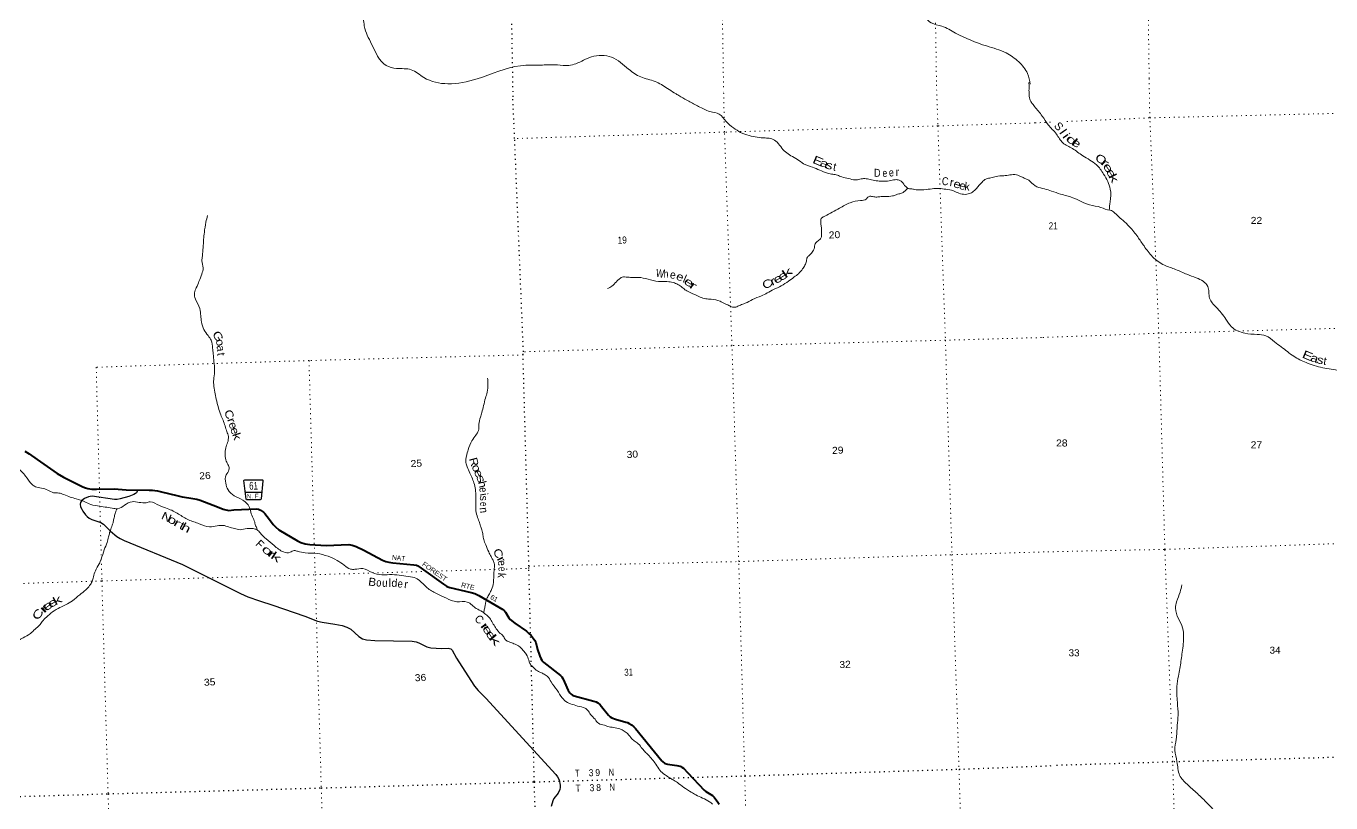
# Model space of a CAD drawing. Header units: feet. Extents: x 485078 to 733631, y 372822 to 564222.
# Drawn here: x 643151 to 675762, y 497623 to 517044 of the extents above; entities that cross this region are included whole.
import ezdxf
from ezdxf.enums import TextEntityAlignment as Align

# ---------------------------------------------------------------- set-up
doc = ezdxf.new("R2010")
doc.units = ezdxf.units.FT
doc.header["$LTSCALE"] = 80
doc.linetypes.add('DOTTED', pattern=[1.5, 0.3, -1.2])
for name, color, linetype, lineweight in [('26', 7, 'Continuous', 40), ('27', 7, 'Continuous', 25), ('29', 7, 'Continuous', 25), ('39', 7, 'Continuous', 13), ('41', 7, 'Continuous', 13), ('6', 7, 'DOTTED', 25), ('7', 7, 'DOTTED', 13)]:
    doc.layers.add(name, color=color, linetype=linetype, lineweight=lineweight)

msp = doc.modelspace()

# ---------------------------------------------------------------- linework, layer by layer
at = {"layer": '26'}
for points in [[(643115.92, 506414.8), (643231.45, 506346.98), (643425.9, 506212.03), (643924.66, 505858.93), (644083.43, 505763.22), (644568.53, 505527.84), (644633.19, 505502.79), (644696.76, 505486.78), (644797.95, 505469.4), (644913.68, 505463.8), (645349.71, 505472.5), (645651.37, 505452.39), (646227.3, 505445.62), (646314.17, 505438.1), (646368.39, 505431.84), (646435.13, 505421.41), (646505.36, 505406.51), (646950.27, 505298.27), (647049.07, 505277.33), (647217.63, 505250.69), (647416.8, 505214.98), (647497.73, 505189.76), (647933.84, 505024.73)], [(647933.84, 505024.73), (648075.44, 504964.36), (648140.97, 504946.34), (648183.89, 504939.32), (648221.43, 504937.23), (648346.97, 504947.25), (648909.71, 504972.38), (648961.81, 504964.37), (649007.69, 504943.5), (649082.2, 504889.26), (649116.14, 504860.03), (649235.91, 504704.42), (649322.8, 504584.03), (649383.1, 504526.11), (649464.58, 504453.37), (649937.86, 504175.51), (650014.64, 504136.37), (650129.74, 504100.38), (650240.79, 504079.33), (650647.44, 504060.76), (651214.34, 504081.98), (651299.74, 504067), (651397.91, 504029.57), (651592.87, 503939.12), (652059.94, 503691.35), (652141.7, 503658.48), (652220.53, 503639.17), (652320.49, 503628.14), (652841.43, 503575.02), (652904.6, 503566.13), (652940.05, 503551.52), (652969.25, 503532.74), (653022.12, 503488.14), (653580.97, 503090.57), (653656.45, 503040.22), (653693.99, 503023.52), (653739.2, 503011.01), (654272.62, 502887.55), (654367.64, 502856.57), (654463.13, 502809.08), (655064.22, 502462.13), (655089.25, 502441.26), (655104.29, 502426.43), (655128.87, 502395.35), (655216.47, 502253.43), (655250.96, 502211.02), (655365.14, 502119.86), (655654.86, 501915.36), (655719.09, 501861.09), (655771.23, 501806.83), (655827.54, 501742.13), (655866.84, 501679.92), (655889.06, 501633.6), (655925.07, 501489.22)], [(655925.07, 501489.22), (655925.92, 501485.8), (655989.18, 501287.78), (656014.2, 501232.91), (656041.31, 501191.17), (656068.42, 501157.78), (656091.36, 501132.74), (656507.44, 500809.26), (656539.81, 500774.68), (656567.92, 500734.13), (656611.04, 500639.61), (656696.7, 500436.29), (656721.21, 500398.13), (656738.94, 500375.17), (656777.52, 500339.69), (656809.68, 500320.82), (656850.51, 500302.13), (657338.07, 500166.86), (657394.85, 500147.69), (657438.65, 500122.65), (657500.88, 500071.29), (657534.58, 500037.09), (657709.51, 499815.51), (657752.53, 499772.05), (657792.15, 499747), (657884.63, 499714.29), (658141.53, 499644.14), (658183.2, 499630.13), (658227, 499607.18), (658278.09, 499573.79), (658338.57, 499527.87), (658381.18, 499486.46), (659041.41, 498672.22), (659057.68, 498656.16), (659116.49, 498611.7), (659147.78, 498597.09), (659179.11, 498589.51), (659418.5, 498559.2), (659498.15, 498544.92), (659523.18, 498536.57), (659543.01, 498520.96), (659579.49, 498488.57), (659689.44, 498372.26), (660101.94, 497941.79), (660139.43, 497908.33), (660308.43, 497808.92), (660333.43, 497787.36), (660350.12, 497766.49), (660435.3, 497641.36), (660475.25, 497593.27)]]:
    msp.add_lwpolyline(points, dxfattribs=at)
at = {"layer": '27'}
msp.add_line((648636.4, 505387.77), (649041.47, 505387.77), dxfattribs=at)
msp.add_lwpolyline([(648682.25, 505197.22), (648663.27, 505199.33), (648652.03, 505219.02), (648596.5, 505679.68), (648602.12, 505690.93), (648616.18, 505699.37), (649057.58, 505697.96), (649064.61, 505693.74), (649071.64, 505678.27), (649024.54, 505224.65), (649015.4, 505205.66), (649004.87, 505196.51)], close=True, dxfattribs=at)
at = {"layer": '29'}
msp.add_lwpolyline([(645931.07, 505449.1), (645915.63, 505389.38), (645907.13, 505374.49), (645888.65, 505355.72), (645845.48, 505331.94), (645715.58, 505286.83), (645503.21, 505225.57), (645428.8, 505210.68), (645360.76, 505209.27), (644804.89, 505287.86), (644750.63, 505287.27), (644708.11, 505276.63), (644609.08, 505230.01), (644546.55, 505185.15), (644511.96, 505136.44), (644506.15, 505091.55), (644514.66, 505025.61), (644540.17, 504968.17), (644567.95, 504918.8), (644637.96, 504823.51), (644676.23, 504785.22), (644729.31, 504744.58), (644796.35, 504711.83), (645021.7, 504630.99), (645081.91, 504593.63), (645261.45, 504420.28), (645419.12, 504284.3), (645501.09, 504230), (645603.76, 504179.91), (647060.25, 503586.42), (648507.15, 502857.88), (648689.96, 502778.84), (648985.93, 502673.7), (649316.49, 502564.15), (650113.54, 502290.9), (650431.12, 502166.5), (650551.13, 502139.97), (650870.82, 502094.58), (651047.63, 502055.87), (651166.69, 502017.58), (651265.04, 501963.81), (651464.31, 501783.58), (651558.62, 501727.18), (651662.03, 501700.62), (651870.32, 501679.38), (652797.28, 501666.58), (652899.71, 501647.63), (652967.35, 501628.29), (653162.93, 501526.18), (653268.29, 501501.49), (653530.21, 501481.65), (653700.79, 501490.01), (653730.55, 501485.75), (653765.34, 501472.65), (653802.84, 501438.95), (653904.92, 501240.8), (654264.94, 500685.96), (654361.96, 500539.09), (654450.08, 500430), (654638.48, 500238.89), (656390.54, 498337.59), (656435.78, 498272.44), (656472.99, 498196.91), (656497.45, 498065.78), (656499.56, 498004.4), (656490, 497958.65), (656447.38, 497867.33), (656337.99, 497729.97), (656311.88, 497678.95), (656272.09, 497532.13)], dxfattribs=at)
at = {"layer": '39'}
for points in [[(662569.92, 521477.36), (662911.54, 521367.73), (663257.15, 521201.57), (663714.77, 520838.96), (663978.91, 520514.2), (664509.93, 520018.55), (664723.78, 519627.3), (664844.38, 519125.61), (665033.78, 518448.22), (665519.65, 517447.18), (665773.62, 517124.09), (666035.46, 517040.04), (666383.23, 516869.91), (667155.05, 516546.45), (667642.44, 516375.07), (667959.78, 516149.26), (668182.39, 515855.44), (668248.08, 515594.66)], [(643914.65, 518936.69), (644460.46, 518888.72), (644786.2, 518770.45), (645258.36, 518746.25), (646212.62, 518528.22), (646726.46, 518410.35), (647005.31, 518069.91), (647244.71, 517991.15), (647721.47, 518242.29), (647862.3, 518380.69), (648023.94, 518386.26), (648201.84, 518505.7), (648426.58, 518557.96), (648660.74, 518572.09), (649064.91, 518525.32), (649370.54, 518578.34), (649707.13, 518496.86), (650068.8, 518450.64), (650631.24, 518215.07), (651194.48, 517607.21), (651358.52, 517485.39), (651518.02, 517377.57), (651604.29, 517048.71), (651785.97, 516593.63), (652152.51, 516057.91), (652405.85, 515985.7), (652775.18, 515951.89), (653093.42, 515758.49), (653691.58, 515601.04), (654421.62, 515723.31), (655508.52, 516054.15), (656054.1, 516070.93), (656430.32, 516071.75), (656715.97, 516059.33), (656890.41, 516103.79), (657283.03, 516273.11), (657782.84, 516268.08), (658210, 515967.14), (658512.07, 515773.18), (658870.07, 515658.04), (659179.45, 515486.59), (659346.29, 515376.83)], [(668355.09, 515030.88), (668320.14, 515079.45), (668276.26, 515134.89), (668244.49, 515190.65), (668226.75, 515250.82), (668216.67, 515327.35), (668219.34, 515379.97), (668215.95, 515432.42), (668220.38, 515495.19), (668218.64, 515561.83), (668215.51, 515604.19), (668218.6, 515640.65), (668219.12, 515643.64)], [(668415.63, 513024.58), (668409.24, 513027.44), (668331.87, 513081.05), (668261.47, 513145.92), (668215.88, 513189.19), (668136.18, 513223.5), (668050.15, 513267.75), (667970.4, 513304.08), (667905.14, 513326.63), (667739.55, 513322.33), (667586.45, 513304.21), (667392.96, 513285.04), (667266.58, 513249.43), (667138.03, 513219.82), (667043.1, 513140.56), (666903.62, 512987.39), (666803, 512893.84), (666697.14, 512846.63), (666620.61, 512836.56), (666466.29, 512864.89), (666329.31, 512926), (666136.36, 512963.43), (665972.16, 512983.42), (665798.55, 512976.89), (665591.02, 512953.32), (665330.05, 512964.73), (665246.83, 512978.74), (665208.41, 512979.76), (665134.34, 513030.38), (665034.2, 513151.06), (664974.53, 513191.95), (664871.17, 513203.41), (664724.34, 513177.37), (664550.94, 513162.76), (664396.94, 513178.98), (664244.69, 513205.34), (664110.68, 513230.15), (663991.85, 513214.94), (663867.02, 513197.55), (663706.48, 513231.78), (663539.73, 513271.92), (663427.4, 513317.5), (663311.67, 513338.75), (663179.51, 513369.67), (662985.67, 513441.44), (662801.82, 513517.5), (662583.42, 513600.75), (662426.95, 513711.88), (662266.96, 513802.71), (662129.08, 513898.16), (662012.46, 514030.53), (661885.59, 514168.71), (661752.54, 514233.96), (661618.84, 514246.66), (661426.37, 514265.91), (661223.22, 514307.12), (661008.97, 514386.44), (660832.3, 514497.05), (660646.18, 514659.95), (660475.69, 514843.47), (660241.62, 514908.13), (659959.46, 515034.18), (659711.59, 515163.15), (659514.62, 515277.27), (659412.02, 515337.26), (659350.43, 515374.06), (659346.29, 515376.83)], [(670217.45, 512442.23), (670246.09, 512650.55), (670248.36, 512966.69), (670081.17, 513342.18), (669901.6, 513579.22), (669558.85, 513801), (669303.53, 513981.11), (669062.51, 514123.54), (668900.13, 514343.31), (668696.34, 514578.99), (668546.3, 514795.41), (668355.09, 515030.88)], [(657683.69, 510480.56), (657789.14, 510543.93), (657903.57, 510649.97), (657964.59, 510712.18), (658004.24, 510741.5), (658052.08, 510766.99), (658110.53, 510772.55), (658256.3, 510762.19), (658513.13, 510754.71), (658757.09, 510698.4), (659018.85, 510656.69), (659214.94, 510653.7), (659353.16, 510622.93), (659471.81, 510567.4), (659570.85, 510489.14), (659667.55, 510422.93), (659865.96, 510331.08), (660137.43, 510226.98), (660273.15, 510214.33), (660494.69, 510165.52), (660619.61, 510102.07), (660713.66, 510060.05), (660803.67, 510017.93), (660912.51, 510028.84), (661002.43, 510067.55), (661122.49, 510113.1), (661305.95, 510206.79), (661529.81, 510301.52), (661673.46, 510371.94), (661834.87, 510458.99), (662024.5, 510548.79), (662205.26, 510668.67), (662348.07, 510771.41), (662453.05, 510852.95), (662559.04, 510972.91), (662615.28, 511063.3), (662657.02, 511167.45), (662661.65, 511222.13), (662678.67, 511267.03), (662733.89, 511318.99), (662814.26, 511414.04), (662844.99, 511475.46), (662859.36, 511544.55), (662874.04, 511601.52), (662946.86, 511676.16), (663017.82, 511744.69), (663030.65, 511872.34), (663027.07, 512009.67), (663012.42, 512106.3), (663012.49, 512181.07), (663013.67, 512213.44), (663037.06, 512246.38), (663116.62, 512294.93), (663481.32, 512490.32), (663750.51, 512628.67), (664003.74, 512681.72), (664148.24, 512719.83), (664203.31, 512777.85), (664279.89, 512785.9), (664389.41, 512770.55), (664490.27, 512777.21), (664621.42, 512784.66), (664804.98, 512797.51), (664895.16, 512826.12), (664963.3, 512848.1), (665053.48, 512876.71), (665109.02, 512916.55), (665152.4, 512958.1), (665186.23, 512988.41)], [(681054.85, 506294.5), (680765.58, 506389.16), (680469.41, 506504.17), (680105.99, 506662), (679801.58, 506815.04), (679632.5, 507010.12), (679539.98, 507248.01), (679484.17, 507374.52), (679278.29, 507575.64), (679100.32, 507713.51), (678664.68, 507859.17), (678243.67, 507890.18), (677835, 507917.84), (677478.03, 508033.49), (677051.62, 508159.41), (676688.07, 508248.35), (676324.07, 508345.37), (675985.2, 508427.59), (675557.63, 508502.8), (675141.19, 508631.31), (674832.4, 508790.18), (674521.38, 509023.88), (674354.3, 509148.18), (674138.95, 509302.18), (673916.25, 509336.24), (673614.81, 509365.88), (673273.37, 509528.99), (673139.19, 509715.92), (672891.11, 510017.98), (672730.64, 510239.89), (672683.35, 510537.04), (672397.82, 510749.89), (672161.92, 510837.9), (671881.56, 510959.88), (671604.13, 511065.82), (671304.58, 511275.86), (671090.64, 511547.43), (670934.09, 511771.58), (670729.15, 512027.45), (670534.4, 512210.97), (670354.82, 512377.11), (670246.49, 512438.78), (670233.81, 512439.18), (670010.95, 512511.72), (669732.01, 512573.01), (669310.57, 512753.91), (669003.67, 512844.01), (668782.71, 512918.69), (668415.63, 513024.58)], [(647687.9, 512306.68), (647645.83, 512137.85), (647605.86, 511888.23), (647588.29, 511709.94), (647575.44, 511505.49), (647556.68, 511294.83), (647545.66, 511175.31), (647574.47, 511000.23), (647542.23, 510841.76), (647472.15, 510662.1), (647405.59, 510502.74), (647360.39, 510376.27), (647380.76, 510215.13), (647494, 509979.6), (647516.82, 509802.35), (647536.98, 509649.28), (647594.49, 509458.78), (647697.44, 509307.87), (647775.32, 509188.63), (647812.69, 508995.59), (647828.6, 508850.5), (647845.83, 508654.92), (647863.37, 508447.22), (647844.3, 508248.67), (647840.49, 508084.88), (647871.75, 507893.7), (647904.61, 507718.73), (647958.71, 507503.9), (648015.96, 507323.5), (648073.96, 507191.63), (648122.18, 507047.37), (648168.27, 506907.1), (648205.82, 506784.8), (648187.56, 506632.76), (648140.39, 506504.21), (648122.71, 506329.96), (648153.28, 506165.03), (648206.56, 506059.31), (648221.52, 505950.57), (648152.14, 505821.45), (648139.29, 505617), (648198.24, 505448.77), (648349.61, 505301.13), (648564.54, 505195.56), (648680.16, 505101.56), (648744.01, 504977.92), (648790.73, 504813.41), (648854.95, 504675.64), (648888.46, 504553.23), (648918.78, 504475.2), (648920.8, 504452.08)], [(654686.67, 508244.41), (654692.69, 508090.98), (654677.71, 507890.52), (654631.02, 507743.8), (654585.44, 507554.67), (654537.42, 507381.64), (654506.14, 507263.62), (654470.18, 507092.93), (654456.22, 506930.89), (654392.48, 506818.09), (654295.15, 506676.11), (654199.92, 506453.36), (654157.69, 506290.59), (654139.71, 506205.25), (654143.68, 506130.57), (654176.71, 506026.34), (654243.42, 505870.44), (654303.71, 505728.52), (654355.91, 505586.39), (654384.52, 505419.4), (654392.23, 505201.34), (654390.16, 504970.9), (654420.94, 504797.9), (654475.12, 504657.84), (654510.38, 504545.58), (654543.2, 504449.43), (654566.71, 504322.72), (654587.94, 504206.06), (654639.89, 504074.03), (654713.13, 503900.11), (654770.81, 503780.35), (654813.2, 503704.65), (654851.92, 503614.72), (654853.33, 503483.39), (654838.46, 503278.89), (654830.19, 503131.15), (654784.13, 502960.2), (654734.37, 502853.82), (654674.45, 502749.2), (654635.52, 502614.8), (654619.62, 502527.49), (654596.05, 502423.81), (654588.45, 502377.33)], [(648497.21, 504446.07), (648358.83, 504482.9), (648212.28, 504523.55), (648075.93, 504560.43), (647928.67, 504550.54), (647737.36, 504525.37), (647478.73, 504601.51), (647207.36, 504701.58), (646963.21, 504842.77), (646680.69, 504982.96), (646482.81, 505054.62), (646254, 505149.73), (646153.56, 505126.91), (645803.26, 505154.19), (645607.57, 505064.23), (645446.11, 504979.2), (645342.91, 504984.61), (644993.89, 505040.22), (644766.4, 505084.84), (644619.16, 505151.75), (644403.05, 505224.95), (644256.39, 505269.65), (644093.05, 505334.12), (643966.85, 505369.24), (643835.27, 505377.95), (643692.13, 505442.95), (643535.16, 505495.46), (643386.85, 505525.96), (643298.33, 505588.33), (643137.35, 505794.33), (642956.35, 505993.75), (642757.27, 506188.65), (642556.05, 506310.75), (642445.53, 506364.46), (642305.14, 506401.24), (642018.93, 506450.39), (641817.11, 506517.91), (641650.15, 506566.12), (641524.9, 506564.89), (641289.07, 506619.39), (641029.9, 506638.94), (640843.54, 506656.33), (640579.39, 506712.12), (640305.02, 506694.89), (640105.47, 506675.57), (640032.61, 506679.74), (639833.9, 506628.1), (639617.44, 506559.83), (639404.34, 506517.92), (639123.05, 506456.05), (638912.33, 506400.06), (638709.37, 506356.39), (638536.76, 506311.49), (638344.38, 506249.91), (638212.5, 506226.47)], [(639109.77, 498523.57), (639163.37, 498714.93), (639222.29, 498857.92), (639331.52, 499008.29), (639414.46, 499159.99), (639452.3, 499413.59), (639499.9, 499602.77), (639542.13, 499765.54), (639611.03, 499912.83), (639711.34, 500018.5), (639815.68, 500124.28), (639976.45, 500235.56), (640087.59, 500313.22), (640193.09, 500374.57), (640310.18, 500456.42), (640405.28, 500606.42), (640504.21, 500764.6), (640549.44, 500812.26), (640565.3, 500901.59), (640590.44, 500944.68), (640650.39, 500970.49), (640722.67, 500988.53), (640833.58, 500997.47), (641051.93, 500993.04), (641248.02, 500990.04), (641435.62, 501003), (641568.84, 501008.48), (641704.67, 500991.79), (641862.07, 500999.92), (641999.67, 501070.18), (642091.09, 501129.14), (642193.99, 501212.65), (642431.78, 501392.62), (642824.86, 501584.71), (642951.83, 501674.91), (643075.08, 501752.88), (643258.23, 501858.68), (643376.71, 501964.83), (643483.22, 502064.6), (643549.51, 502157.26), (643657.79, 502267.18), (643811.98, 502398.5), (643997.15, 502504.35), (644138.83, 502572.7), (644311.89, 502678.24), (644489.89, 502826.35), (644640.25, 502949.48), (644738.53, 503055.1), (644802.43, 503161.85), (644833.87, 503273.82), (644884.44, 503426.7), (644976.89, 503600.88), (645024.47, 503713.26), (645105.09, 503953.83), (645175.12, 504135.51), (645213.94, 504273.94), (645239.47, 504379.69), (645278.77, 504499.94), (645323.91, 504628.43), (645343.55, 504727.97), (645371.15, 504831.75), (645384.02, 504880.59), (645410.5, 504949.99), (645416.6, 504974.87)], [(660309.48, 497592.56), (660227.07, 497653.07), (660058.95, 497745.71), (659887.22, 497822.09), (659776.33, 497889.95), (659587.22, 498012.36), (659428.46, 498133.53), (659323.68, 498199.52), (659237.55, 498247.81), (659120.29, 498327.63), (658987.94, 498443.42), (658891.15, 498590.46), (658795.09, 498709.22), (658692.93, 498829.85), (658616.21, 498904.65), (658526.53, 499011.45), (658422.45, 499127.99), (658327.93, 499188.18), (658242.45, 499289.03), (658173.8, 499364.04), (658070.89, 499436.14), (658021.79, 499459.12), (657875.18, 499501.8), (657722.94, 499528.16), (657602.79, 499563.44), (657455.97, 499614.19), (657370.54, 499713.02), (657258.18, 499837.42), (657192.94, 499936.77), (657120.79, 499991.49), (656935.5, 500045.28), (656758.23, 500101.31), (656678.58, 500133.6), (656550.32, 500247.48), (656421.92, 500444.22), (656275.19, 500646.55), (656174.36, 500793.48), (656075.8, 500853.57), (655989.82, 500895.8), (655874.84, 500965.56), (655804.44, 501030.43), (655741.75, 501109.64), (655715.47, 501187.77), (655650.93, 501337.66), (655575.65, 501434.74), (655410.31, 501575.95), (655344.95, 501602.55), (655240.8, 501644.3), (655175.5, 501668.88), (655115.46, 501723.91), (655060.53, 501815.44), (655002.83, 501858.41), (654940.46, 501925.5), (654864.91, 502032.67), (654790.97, 502156.05), (654719.41, 502265.34), (654611.87, 502359.55), (654556.24, 502400.55), (654400.45, 502485.42), (654297.27, 502567.62), (654178.04, 502645.37), (653915.15, 502652.69), (653778.85, 502687.55), (653541.7, 502792.54), (653345.21, 502888.49), (653120.72, 503050.4), (652928.28, 503223.24), (652761.22, 503275.49), (652530.01, 503307.89), (652301.08, 503330.24), (652042.55, 503325.55), (651796.62, 503379.79), (651567.6, 503482.98), (651366.03, 503463.6), (651260.82, 503468.95), (651100.72, 503563.82), (650925.81, 503684.58), (650696.79, 503787.76), (650422.17, 503857.43), (650124.69, 503873.96), (649935.73, 503913.51), (649854.43, 503931.61), (649748.45, 503888.44), (649584.52, 503898.33), (649347.97, 504057.91), (649149.68, 504222.52), (649027.32, 504342.62), (648944.07, 504435.44), (648872.44, 504469.96), (648672.1, 504480.92), (648497.21, 504446.07)], [(673733.84, 495634.01), (673666.61, 495747.71), (673535.14, 495922.63), (673360.74, 496068.81), (673213.35, 496238.78), (673118.69, 496478.57), (673036.21, 496753.48), (673038.33, 496929.84), (673036.48, 497140.42), (672941.34, 497317.38), (672675.44, 497612.36), (672424.52, 497857.54), (672166.11, 498092.18), (671981.29, 498314.74), (671915.32, 498655.41), (671862.67, 498940.1), (671895.72, 499213.41), (671922.4, 499563.34), (671942.36, 499817.68), (671923.97, 500140.76), (671913.57, 500537.22), (671949.56, 500794.49), (671985.54, 500980.86), (672039.9, 501342.47), (672081.3, 501754), (672056.96, 502003.82), (671948.74, 502232.72), (671879.41, 502490.14), (671906.67, 502651.71), (671992.16, 502893.53), (672038.58, 503074.4)], [(685120.59, 501629.12), (685094.47, 501606.78), (684998.94, 501577.1), (684900.98, 501518.92), (684791.88, 501407.44), (684746.97, 501271.22), (684752.01, 501111.47), (684765.93, 500938.04), (684761.74, 500798.03), (684692.85, 500727.3), (684610.28, 500576.81), (684552.34, 500456.05), (684515.21, 500289.88), (684473.58, 500131.56), (684373.02, 500012.46), (684309.59, 499881.27), (684310.13, 499729.37), (684307.21, 499567.15), (684203.35, 499399.24), (684071.77, 499397.92), (683823.29, 499422.43), (683546.34, 499342.03), (683384.58, 499266.08), (683211.77, 499063.92), (683197.66, 498884.86), (683135.22, 498771.96), (683026.4, 498619.98), (683022.21, 498479.97), (682908.94, 498299.39), (682788.23, 498142.69), (682637.88, 498008.64), (682459.6, 497796.04), (682178.99, 497601.99), (681937.44, 497468.88), (681755.76, 497280.4), (681459.47, 497148.27), (681303.28, 497188.1), (681136.22, 497134.14), (680896.64, 497037.6), (680739.17, 497028.75), (680528.19, 497106.01), (680358.37, 497100.51), (680197.14, 497050.93), (680057.28, 496874.93), (680008.96, 496941.08), (679886.72, 496918), (679723.44, 496726.5), (679589.76, 496619.72), (679453.12, 496636.34), (679336.32, 496660.16), (679164.91, 496504.66), (678987.92, 496162.49), (678811.52, 495881.12), (678601.25, 495768), (678478.72, 495714.52), (678387.19, 495543.26), (678253.63, 495434.46), (678049.53, 495319.67), (678054.57, 495159.92), (677950.37, 495068.98), (677848.33, 495047.03), (677750.67, 495019.25), (677580.39, 495021.83), (677512.96, 495032.22), (677444.85, 495054.72), (677338.99, 495028.51), (677242.89, 495008.92), (677242.27, 495055.48), (677155.98, 495076.96), (677098.89, 495154.78), (677044.53, 495291.5), (676929.06, 495327.54), (676786.29, 495309.39), (676555.22, 495312.59), (676472.1, 495314), (676391.07, 495349.95), (676308.82, 495371.66), (676208.04, 495327.5), (676095.36, 495207.72), (675891.37, 495090.91), (675697.78, 495075.97), (675508.42, 495093.68), (675275.05, 495137.28), (675036.19, 495170.43), (674843.37, 495177.82), (674666.92, 495182.07), (674497.35, 495243.44), (674317.45, 495308.27)]]:
    msp.add_spline(points, degree=3, dxfattribs=at)
at = {"layer": '6'}
for points in [[(667877.02, 530824.85), (665596.11, 530733.5), (665507.56, 530720.33), (660277.07, 530530.01), (660149.99, 530519.57), (654941.79, 530327.99), (655092.27, 524948.88), (655238.98, 519620.23), (655316, 515256.89)], [(656727.21, 469227.68), (656670.48, 471169.46), (656512.93, 476510.72), (656341.61, 481837.48), (656186.6, 487158.6), (656023.36, 492485.57), (655853.33, 498149.85), (655718.15, 503485.63), (655718.7, 503542.23), (655570.8, 508823.12), (655580.86, 508902.2), (655360.97, 514231.74), (655316, 515256.89)], [(688034.97, 499105.09), (687817.62, 499096.1), (682518.06, 498939.82), (682434.37, 498951.32), (677142.89, 498795.49), (671808.43, 498647.37), (668853.79, 498557.96)], [(638460.14, 497653.79), (639877.15, 497690.66), (645199.66, 497851.06), (650528.6, 497997.48), (655853.33, 498149.85), (661111.48, 498298.48), (666468.16, 498465.83), (668853.79, 498557.96)]]:
    msp.add_lwpolyline(points, dxfattribs=at)
at = {"layer": '7'}
for p, q in [((668367.47, 514623.25), (668805.84, 514642.65)), ((653531.51, 503421.43), (654878.16, 503460.97)), ((655151.6, 503468.99), (655718.15, 503485.63))]:
    msp.add_line(p, q, dxfattribs=at)
for points in [[(665507.56, 530720.33), (665666.35, 525276.76), (665839.62, 519882.25), (665904.6, 515573.72)], [(671218.91, 515734.59), (671165.06, 520071.67), (670986.87, 525480.18), (670812.86, 530898.41)], [(660149.99, 530519.57), (660331.69, 525115.23), (660516.45, 519739.33), (660584.02, 515413.89)], [(671892.58, 495549.93), (671808.43, 498647.37), (671611.36, 503961.96), (671461.95, 509364.31), (671236.52, 514750.23), (671218.91, 515734.59)], [(661985.13, 469384.37), (661930.76, 471314.1), (661773.26, 476653.34), (661605.92, 481982.22), (661454.64, 487315.56), (661277.31, 492640.15), (661111.48, 498298.48), (660961.59, 503656.11), (660792.46, 509053.66), (660606.64, 514394.18), (660584.02, 515413.89)], [(665904.6, 515573.72), (665939.4, 514548.79), (666127.72, 509190.14), (666289.84, 503828.78), (666468.16, 498465.83), (666632.55, 492785.23), (666805.73, 487464.58), (666957.54, 482111.04), (667108.25, 476799.92), (667267.98, 471452.65), (667327.87, 469544.88)], [(669159.78, 514658.31), (671236.52, 514750.23), (676636.95, 514877.75), (678231.42, 514934.78)], [(668367.47, 514623.25), (665939.4, 514548.79), (660606.64, 514394.18), (655360.97, 514231.74)], [(680588.22, 509615.59), (676822.77, 509513.29), (671461.95, 509364.31), (668529.89, 509257.68)], [(668529.89, 509257.68), (666127.72, 509190.14), (660792.46, 509053.66), (655580.86, 508902.2)], [(655570.8, 508823.12), (650221.51, 508682.23), (644903.2, 508515.88), (645044.65, 503172.18), (645199.66, 497851.06), (645361.61, 492186.56), (645531.33, 486843.6), (645682.4, 481518.33), (645840.4, 476237.71), (645998.42, 470878.27), (646069.9, 468913.92)], [(650221.51, 508682.23), (650375.34, 503328.75), (650528.6, 497997.48), (650700.59, 492335.27), (650861.76, 487010.26), (651009.06, 481674.8), (651173.69, 476372.12), (651321.46, 471018.48), (651396.5, 469070.09)], [(655718.7, 503542.23), (660961.59, 503656.11), (666289.84, 503828.78), (668692.04, 503901.21)], [(668692.04, 503901.21), (671611.36, 503961.96), (676577.5, 504125.29)], [(638306.67, 502964.96), (639728.36, 503005.88), (645044.65, 503172.18), (650375.34, 503328.75), (653174.9, 503410.96)]]:
    msp.add_lwpolyline(points, dxfattribs=at)

# ---------------------------------------------------------------- texts
at = {"layer": '27'}
for s, height, width, p in [('61', 194, 0.75, (648836.23, 505455.39)), ('N. F.', 114.1, 0.95, (648835.98, 505236.51))]:
    msp.add_text(s, height=height, rotation=0.63, dxfattribs=dict(at, width=width)).set_placement(p, align=Align.CENTER)
for s, rotation, p in [('NAT', 354.178, (652291.77, 503703.74)), ('61', 330.006, (654738.9, 502733.79))]:
    msp.add_text(s, height=120, rotation=rotation, dxfattribs=at).set_placement(p)
for s, rotation, width, p in [('FOREST', 324.572, 1.1, (653036.63, 503566.53)), ('RTE', 346.968, 1.05, (654015.65, 503020.44))]:
    msp.add_text(s, height=120, rotation=rotation, dxfattribs=dict(at, width=width)).set_placement(p)
at = {"layer": '41'}
for s, rotation, p in [('S', 311.126, (668827.87, 514539.96)), ('t', 349.498, (675561.08, 508579.58))]:
    msp.add_text(s, height=200, rotation=rotation, dxfattribs=at).set_placement(p)
for s, rotation, width, p in [('l', 304.567, 1.4, (668963.72, 514382.96)), ('i', 304.973, 1.5, (669041.22, 514282.62)), ('d', 323.888, 1.9, (669115.97, 514195.58)), ('e', 330.633, 1.45, (669259.21, 514089.67)), ('C', 326.859, 1.4, (669841.72, 513709.43)), ('r', 321.003, 2, (669983.74, 513611.9)), ('e', 304.076, 1.6, (670048.14, 513544.56)), ('e', 300.788, 1.5, (670131.49, 513410.13)), ('k', 297.07, 1.6, (670196.87, 513293.53)), ('E', 337.321, 1.45, (675023.51, 508764.41)), ('a', 340.46, 1.3, (675230.09, 508679.57)), ('s', 345.249, 1.25, (675393.76, 508623.64))]:
    msp.add_text(s, height=200, rotation=rotation, dxfattribs=dict(at, width=width)).set_placement(p)
for s, rotation, width, p in [('E', 337.478, 1.45, (662906.32, 513581.18)), ('a', 338.455, 1.35, (663065.94, 513518.4)), ('s', 345.306, 1.25, (663202.05, 513469.72)), ('D', 358.97, 0.85, (664422.86, 513274.83)), ('e', 2.734, 0.8, (664617.86, 513269.74)), ('e', 6.01, 0.85, (664785.27, 513285.36)), ('C', 354.57, 0.85, (666113, 513066.6)), ('r', 350.355, 1.05, (666270.1, 513040.58)), ('e', 340.473, 1.2, (666391.51, 513001.06)), ('e', 344.169, 1.1, (666531.02, 512958.06)), ('W', 351.872, 0.8, (658982.52, 510762.89)), ('h', 359.473, 0.8, (659143.82, 510751.74)), ('e', 350.699, 0.95, (659302.67, 510730.55)), ('e', 339.051, 1.2, (659461.24, 510685.91)), ('e', 328.31, 1.55, (659666.86, 510557.25)), ('C', 28.228, 1.3, (661722, 510511.49)), ('r', 24.737, 1.5, (661850.74, 510575.43)), ('e', 29.121, 1.45, (661981.76, 510643.05)), ('e', 32.256, 1.55, (662108.85, 510718.39)), ('k', 34.849, 1.85, (662227.26, 510802.56)), ('r', 327.217, 1.75, (659773.13, 510473.88)), ('G', 301.729, 1.3, (647864.33, 509234.82)), ('o', 289.15, 1.15, (647909, 509103.21)), ('C', 294.068, 1.2, (648137.44, 507296.72)), ('r', 288.603, 1.3, (648191.1, 507157.1)), ('e', 288.206, 1.15, (648233.14, 507030.09)), ('e', 287.791, 1.15, (648275.26, 506895.99)), ('k', 287.585, 1.3, (648325.85, 506758.9)), ('R', 285.204, 1.15, (654249.54, 506121.89)), ('o', 293.175, 1.25, (654316.11, 505954.81)), ('e', 293.04, 1.3, (654371.7, 505823.72)), ('s', 291.613, 1.45, (654429.56, 505691.29)), ('h', 283.144, 1.1, (654463.66, 505564.71)), ('e', 276.288, 0.85, (654482.78, 505440.75)), ('s', 271.373, 0.95, (654493.2, 505238.82)), ('N', 334.906, 1.25, (646619.03, 504681.43)), ('n', 275.927, 0.95, (654494.67, 504932.58)), ('e', 269.626, 0.7, (654494.89, 505092.38)), ('o', 332.312, 1.4, (646760.7, 504610.1)), ('r', 329.689, 1.65, (646880.17, 504538.09)), ('t', 331.679, 1.35, (647004.01, 504470.66)), ('h', 332.256, 1.5, (647104.43, 504414.18)), ('o', 321.259, 1.75, (649118.44, 503858.63)), ('r', 322.684, 1.95, (649232.97, 503768.34)), ('k', 326.414, 1.8, (649342.95, 503691.1)), ('C', 296.524, 1.25, (654863.74, 503818.09)), ('r', 297.65, 1.6, (654941.36, 503671.42)), ('e', 279.366, 0.95, (654946.85, 503604.91)), ('e', 272.583, 0.75, (654956.19, 503464.7)), ('B', 351.866, 1.1, (651789.22, 503050)), ('o', 353.03, 0.85, (651957.27, 503033.75)), ('k', 265.861, 0.95, (654942.44, 503317.01)), ('u', 358.504, 0.9, (652114.8, 503024.77)), ('e', 353.925, 0.85, (652492.5, 503007.32)), ('r', 44.168, 2.25, (643665.02, 502414.61)), ('e', 38.254, 1.75, (643751.23, 502477.95)), ('e', 31.599, 1.55, (643858.76, 502544.69)), ('k', 27.904, 1.6, (643976.79, 502606.72)), ('C', 55.321, 1.45, (643525.79, 502284.49)), ('r', 308.073, 1.95, (654542.94, 501979.55)), ('e', 303.839, 1.6, (654605.2, 501889.01)), ('e', 303.786, 1.6, (654688.24, 501762.76)), ('k', 310.887, 2.1, (654788.13, 501632.27))]:
    msp.add_text(s, height=200, rotation=rotation, dxfattribs=dict(at, width=width)).set_placement(p, align=Align.CENTER)
for s, rotation, p in [('t', 348.099, (663341.27, 513429.09)), ('r', 0.89, (664926.94, 513299.06)), ('k', 353.514, (666660.91, 512935.72)), ('l', 336.954, (659575.83, 510634.52)), ('a', 276.616, (647920.84, 508975.87)), ('t', 275.053, (647930.4, 508834.54)), ('i', 279.938, (654494.68, 505318.96)), ('F', 316.166, (648926.41, 504021.34)), ('l', 358.814, (652239.87, 503023.74)), ('d', 356.513, (652349.94, 503022.66)), ('r', 352.605, (652635.79, 502991)), ('C', 317.903, (654411.32, 502137.62))]:
    msp.add_text(s, height=200, rotation=rotation, dxfattribs=at).set_placement(p, align=Align.CENTER)
at = {"layer": '6'}
for s, width, p in [('T', 0.85, (656927.57, 498280.25)), ('3', 0.9, (657273.98, 498290.05)), ('9', 0.9, (657439.28, 498294.72)), ('N', 0.7, (657780.87, 498304.38)), ('T', 0.85, (656949.73, 497905.72)), ('3', 0.9, (657296.14, 497915.52)), ('8', 0.9, (657461.44, 497920.2)), ('N', 0.7, (657803.03, 497929.85))]:
    msp.add_text(s, height=175, rotation=1.619, dxfattribs=dict(at, width=width)).set_placement(p, align=Align.CENTER)
at = {"layer": '7'}
for s, width, p in [('21', 0.85, (668710.31, 511962.44)), ('22', 1.1, (673757.85, 512098.47)), ('28', 1.1, (668893.63, 506533.64)), ('27', 1.1, (673757, 506489.15)), ('33', 1.05, (669206.25, 501288.35)), ('34', 1.05, (674229.44, 501354.13))]:
    msp.add_text(s, height=175, dxfattribs=dict(at, width=width)).set_placement(p)
for s, width, p in [('19', 0.9, (657935.35, 511600.63)), ('20', 1.1, (663216.19, 511731.65)), ('29', 1.1, (663298.11, 506345.99)), ('25', 1.1, (652764.43, 506017.97)), ('30', 1.1, (658164, 506245.04)), ('26', 1.1, (647482.12, 505711.09)), ('31', 0.85, (658104.03, 500799.11)), ('32', 1.1, (663482.29, 500991.27)), ('35', 1.1, (647600.6, 500550.7)), ('36', 1.1, (652869.79, 500663.23))]:
    msp.add_text(s, height=175, rotation=2.861, dxfattribs=dict(at, width=width)).set_placement(p)

doc.saveas('drawing.dxf')
